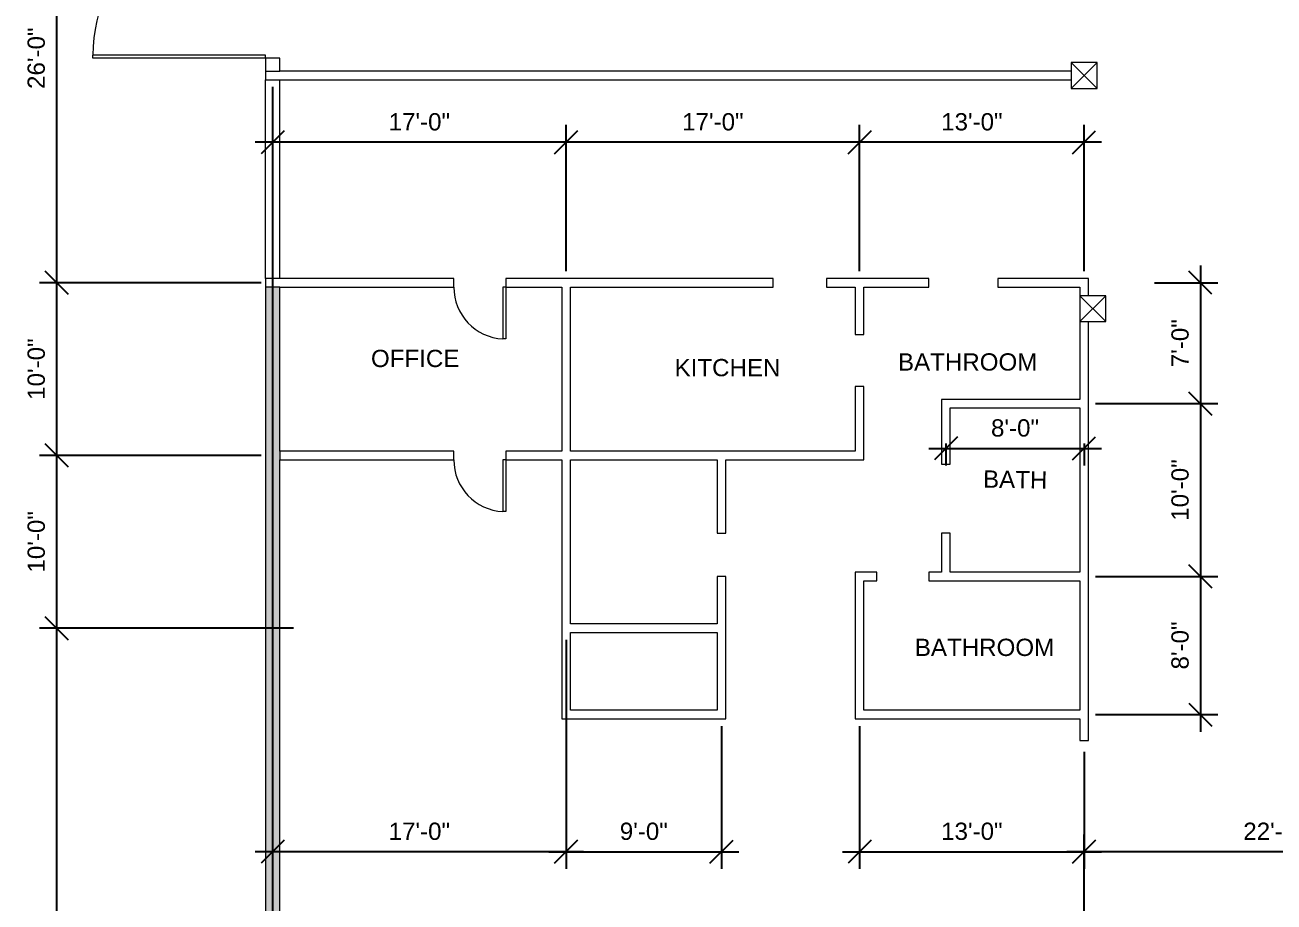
# Model space of a CAD drawing. Header units: inches. Extents: x 1913 to 24953, y -2945 to 1064.
# Drawn here: x 2578 to 3446, y -1092 to -483 of the extents above; entities that cross this region are included whole.
import ezdxf

# ---------------------------------------------------------------- set-up
doc = ezdxf.new("R2010")
doc.units = ezdxf.units.IN
doc.header["$MEASUREMENT"] = 0
for name, color, linetype, lineweight in [('A-ANNO-DIMS', 211, 'Continuous', 9), ('A-COLS', 52, 'Continuous', 9), ('A-DOOR', 31, 'Continuous', 13), ('A-WALL', 113, 'Continuous', 13), ('A-WALL-PATT', 111, 'Continuous', 50), ('G-ANNO-TEXT', 231, 'Continuous', 9)]:
    doc.layers.add(name, color=color, linetype=linetype, lineweight=lineweight)
doc.styles.add('Arial', font='arial.ttf', dxfattribs={"height": 12})
doc.dimstyles.new('Linear_-_3_32__Arial', dxfattribs={"dimscale": 12, "dimtxt": 12.243113, "dimasz": 1.333333, "dimexe": 1, "dimexo": 0.666667, "dimgap": 0.666667, "dimtad": 1, "dimdec": 5, "dimrnd": 0.03125, "dimzin": 1, "dimdsep": 46, "dimlunit": 4, "dimtxsty": 'Arial', "dimblk1": 'OBLIQUE', "dimblk2": 'OBLIQUE', "dimsah": 1, "dimcen": 0.09, "dimdle": 1, "dimazin": 0, "dimtfac": 1, "dimtdec": 4, "dimtix": 1, "dimtmove": 0, "dimatfit": 3, "dimfxl": 1, "dimtvp": 1, "dimtfill": 1, "dimfrac": 2, "dimtolj": 1, "dimtzin": 0, "dimarcsym": 2})
pattern_1 = [(140, (3124.017, -677.577), (3.213, 36.7233), [3.84, -42.24]), (85, (3124.017, -677.577), (-38.5127, -7.1044), [3.072, -33.792]), (190.451, (3124.285, -674.517), (-35.2996, 29.6202), [3.263, -35.898]), (136.184, (3113.777, -677.577), (8.4752, 54.6425), [5.76, -63.36]), (186.636, (3114.483, -673.023), (-49.8752, 47.854), [4.895, -53.848]), (81.184, (3113.777, -677.577), (-49.875, 47.8553), [4.608, -50.688]), (111, (3116.337, -672.457), (20.614, 30.5613), [3.84, -42.24]), (56, (3116.337, -672.457), (-37.1283, 12.4577), [3.072, -33.792]), (161.451, (3118.055, -669.91), (-16.5135, 43.02), [3.263, -35.898]), (127.5, (3124.017, -677.577), (-17.04428, 0.6228), [1.69, -31.693, 1.69, -32.614, -33.92]), (127.5, (3124.017, -677.577), (-17.04428, 0.6228), [-67.686, 1.69, -32.23]), (97.5, (3124.017, -677.577), (-20.19387, 13.4694), [1.69, -17.869, 1.69, -30.925, -12.928]), (97.5, (3124.017, -677.577), (-20.19387, 13.4694), [-52.173, 1.69, -11.238]), (57.5, (3124.017, -688.995), (1.15522, 27.33168), [1.69, -11.11, 1.69, -38.246, -52.992]), (57.5, (3124.017, -688.995), (1.15522, 27.33168), [-52.736, 1.69, -51.302]), (47.5, (3124.017, -694.115), (-5.125, 29.85903), [1.69, -14.95, 1.69, -24.832, -37.632]), (47.5, (3124.017, -694.115), (-5.125, 29.85903), [-43.162, 1.69, -35.942])]

# ---------------------------------------------------------------- blocks, each defined once
blk = doc.blocks.new('Single-Flush - 36_ x 80_-407263-FloorPlan')
at = {"layer": 'A-DOOR', "lineweight": 20}
for p, q in [((16, -3), (16, -39.01)), ((18, -3), (16, -3)), ((18, -3), (18, -39.01)), ((18, -39.01), (16, -39.01))]:
    blk.add_line(p, q, dxfattribs=at)
at = {"layer": 'A-DOOR', "lineweight": 9}
blk.add_arc((18, -3), 36.07, 180, 266.82115, dxfattribs=at)
blk = doc.blocks.new('Single-Flush - 10__ x10_-414406-FloorPlan')
at = {"layer": 'A-DOOR', "lineweight": 20}
for p, q in [((58, -5), (58, -125.05)), ((60, -5), (58, -5)), ((60, -5), (60, -125.05)), ((60, -125.05), (58, -125.05))]:
    blk.add_line(p, q, dxfattribs=at)
at = {"layer": 'A-DOOR', "lineweight": 9}
blk.add_arc((60, -5), 120.07, 180, 269.04556, dxfattribs=at)
blk = doc.blocks.new('_Oblique')
at = {"color": 0, "linetype": 'ByBlock', "lineweight": -2}
blk.add_line((-0.5, -0.5), (0.5, 0.5), dxfattribs=at)
blk = doc.blocks.new('*D101')
at = {"layer": 'A-ANNO-DIMS', "color": 0, "lineweight": -2, "transparency": 16777216}
for p, q in [((2599.57, -889.98), (2599.57, -1393.98)), ((2764.21, -901.98), (2587.57, -901.98)), ((2741.66, -1381.98), (2587.57, -1381.98))]:
    blk.add_line(p, q, dxfattribs=at)
at = {"layer": 'Defpoints', "color": 0, "transparency": 16777216}
for p in [(2772.21, -901.98), (2599.57, -1381.98), (2749.66, -1381.98)]:
    blk.add_point(p, dxfattribs=at)
at = {"layer": 'A-ANNO-DIMS', "color": 0, "lineweight": -2, "transparency": 16777216, "xscale": 16, "yscale": 16, "zscale": 16}
for p, rotation in [((2599.57, -901.98), 90), ((2599.57, -1381.98), 270)]:
    blk.add_blockref('_Oblique', p, dxfattribs=dict(at, rotation=rotation))
at = {"layer": 'A-ANNO-DIMS', "color": 3, "lineweight": 0, "transparency": 16777216, "insert": (2585.44, -1141.98), "char_height": 12, "width": 62.3834, "attachment_point": 5, "rotation": 90, "style": 'Arial'}
blk.add_mtext('\\A1;40\'-0"', dxfattribs=at)
blk = doc.blocks.new('*D103')
at = {"layer": 'A-ANNO-DIMS', "color": 0, "lineweight": -2, "transparency": 16777216}
for p, q in [((3394.53, -649.98), (3394.53, -757.98)), ((3362.69, -661.98), (3406.53, -661.98)), ((3321.66, -745.98), (3406.53, -745.98))]:
    blk.add_line(p, q, dxfattribs=at)
at = {"layer": 'Defpoints', "color": 0, "transparency": 16777216}
for p in [(3354.69, -661.98), (3313.66, -745.98), (3394.53, -745.98)]:
    blk.add_point(p, dxfattribs=at)
at = {"layer": 'A-ANNO-DIMS', "color": 0, "lineweight": -2, "transparency": 16777216, "xscale": 16, "yscale": 16, "zscale": 16}
for p, rotation in [((3394.53, -661.98), 90), ((3394.53, -745.98), 270)]:
    blk.add_blockref('_Oblique', p, dxfattribs=dict(at, rotation=rotation))
at = {"layer": 'A-ANNO-DIMS', "color": 3, "lineweight": 0, "transparency": 16777216, "insert": (3380.41, -703.98), "char_height": 12, "width": 51.3081, "attachment_point": 5, "rotation": 90, "style": 'Arial'}
blk.add_mtext('\\A1;7\'-0"', dxfattribs=at)
blk = doc.blocks.new('*D104')
at = {"layer": 'A-ANNO-DIMS', "color": 0, "lineweight": -2, "transparency": 16777216}
for p, q in [((3394.53, -733.98), (3394.53, -877.98)), ((3321.66, -745.98), (3406.53, -745.98)), ((3321.66, -865.98), (3406.53, -865.98))]:
    blk.add_line(p, q, dxfattribs=at)
at = {"layer": 'Defpoints', "color": 0, "transparency": 16777216}
for p in [(3313.66, -745.98), (3313.66, -865.98), (3394.53, -865.98)]:
    blk.add_point(p, dxfattribs=at)
at = {"layer": 'A-ANNO-DIMS', "color": 0, "lineweight": -2, "transparency": 16777216, "xscale": 16, "yscale": 16, "zscale": 16}
for p, rotation in [((3394.53, -745.98), 90), ((3394.53, -865.98), 270)]:
    blk.add_blockref('_Oblique', p, dxfattribs=dict(at, rotation=rotation))
at = {"layer": 'A-ANNO-DIMS', "color": 3, "lineweight": 0, "transparency": 16777216, "insert": (3380.41, -805.98), "char_height": 12, "width": 62.3834, "attachment_point": 5, "rotation": 90, "style": 'Arial'}
blk.add_mtext('\\A1;10\'-0"', dxfattribs=at)
blk = doc.blocks.new('*D105')
at = {"layer": 'A-ANNO-DIMS', "color": 0, "lineweight": -2, "transparency": 16777216}
for p, q in [((3394.53, -853.98), (3394.53, -973.98)), ((3321.66, -865.98), (3406.53, -865.98)), ((3321.66, -961.98), (3406.53, -961.98))]:
    blk.add_line(p, q, dxfattribs=at)
at = {"layer": 'Defpoints', "color": 0, "transparency": 16777216}
for p in [(3313.66, -865.98), (3313.66, -961.98), (3394.53, -961.98)]:
    blk.add_point(p, dxfattribs=at)
at = {"layer": 'A-ANNO-DIMS', "color": 0, "lineweight": -2, "transparency": 16777216, "xscale": 16, "yscale": 16, "zscale": 16}
for p, rotation in [((3394.53, -865.98), 90), ((3394.53, -961.98), 270)]:
    blk.add_blockref('_Oblique', p, dxfattribs=dict(at, rotation=rotation))
at = {"layer": 'A-ANNO-DIMS', "color": 3, "lineweight": 0, "transparency": 16777216, "insert": (3380.41, -913.98), "char_height": 12, "width": 51.3081, "attachment_point": 5, "rotation": 90, "style": 'Arial'}
blk.add_mtext('\\A1;8\'-0"', dxfattribs=at)
blk = doc.blocks.new('*D106')
at = {"layer": 'A-ANNO-DIMS', "color": 0, "lineweight": -2, "transparency": 16777216}
for p, q in [((3205.66, -777.04), (3325.66, -777.04)), ((3217.66, -773.73), (3217.66, -789.04)), ((3313.66, -773.73), (3313.66, -789.04))]:
    blk.add_line(p, q, dxfattribs=at)
at = {"layer": 'Defpoints', "color": 0, "transparency": 16777216}
for p in [(3217.66, -765.73), (3313.66, -765.73), (3313.66, -777.04)]:
    blk.add_point(p, dxfattribs=at)
at = {"layer": 'A-ANNO-DIMS', "color": 0, "lineweight": -2, "transparency": 16777216, "xscale": 16, "yscale": 16, "zscale": 16, "rotation": 180}
blk.add_blockref('_Oblique', (3217.66, -777.04), dxfattribs=at)
at = {"layer": 'A-ANNO-DIMS', "color": 0, "lineweight": -2, "transparency": 16777216, "xscale": 16, "yscale": 16, "zscale": 16}
blk.add_blockref('_Oblique', (3313.66, -777.04), dxfattribs=at)
at = {"layer": 'A-ANNO-DIMS', "color": 3, "lineweight": 0, "transparency": 16777216, "insert": (3265.66, -762.92), "char_height": 12, "width": 51.3081, "attachment_point": 5, "style": 'Arial'}
blk.add_mtext('\\A1;8\'-0"', dxfattribs=at)
blk = doc.blocks.new('*D107')
at = {"layer": 'A-ANNO-DIMS', "color": 0, "lineweight": -2, "transparency": 16777216}
for p, q in [((2953.66, -653.98), (2953.66, -552.36)), ((3157.66, -653.98), (3157.66, -552.36)), ((3169.66, -564.36), (2941.66, -564.36))]:
    blk.add_line(p, q, dxfattribs=at)
at = {"layer": 'Defpoints', "color": 0, "transparency": 16777216}
for p in [(2953.66, -564.36), (2953.66, -661.98), (3157.66, -661.98)]:
    blk.add_point(p, dxfattribs=at)
at = {"layer": 'A-ANNO-DIMS', "color": 0, "lineweight": -2, "transparency": 16777216, "xscale": 16, "yscale": 16, "zscale": 16, "rotation": 180}
blk.add_blockref('_Oblique', (2953.66, -564.36), dxfattribs=at)
at = {"layer": 'A-ANNO-DIMS', "color": 0, "lineweight": -2, "transparency": 16777216, "xscale": 16, "yscale": 16, "zscale": 16}
blk.add_blockref('_Oblique', (3157.66, -564.36), dxfattribs=at)
at = {"layer": 'A-ANNO-DIMS', "color": 3, "lineweight": 0, "transparency": 16777216, "insert": (3055.66, -550.24), "char_height": 12, "width": 62.3834, "attachment_point": 5, "style": 'Arial'}
blk.add_mtext('\\A1;17\'-0"', dxfattribs=at)
blk = doc.blocks.new('*D108')
at = {"layer": 'A-ANNO-DIMS', "color": 0, "lineweight": -2, "transparency": 16777216}
for p, q in [((2953.66, -909.98), (2953.66, -1069.26)), ((3061.66, -969.98), (3061.66, -1069.26)), ((2941.66, -1057.26), (3073.66, -1057.26))]:
    blk.add_line(p, q, dxfattribs=at)
at = {"layer": 'Defpoints', "color": 0, "transparency": 16777216}
for p in [(2953.66, -901.98), (3061.66, -961.98), (3061.66, -1057.26)]:
    blk.add_point(p, dxfattribs=at)
at = {"layer": 'A-ANNO-DIMS', "color": 0, "lineweight": -2, "transparency": 16777216, "xscale": 16, "yscale": 16, "zscale": 16, "rotation": 180}
blk.add_blockref('_Oblique', (2953.66, -1057.26), dxfattribs=at)
at = {"layer": 'A-ANNO-DIMS', "color": 0, "lineweight": -2, "transparency": 16777216, "xscale": 16, "yscale": 16, "zscale": 16}
blk.add_blockref('_Oblique', (3061.66, -1057.26), dxfattribs=at)
at = {"layer": 'A-ANNO-DIMS', "color": 3, "lineweight": 0, "transparency": 16777216, "insert": (3007.66, -1043.14), "char_height": 12, "width": 51.3081, "attachment_point": 5, "style": 'Arial'}
blk.add_mtext('\\A1;9\'-0"', dxfattribs=at)
blk = doc.blocks.new('*D109')
at = {"layer": 'A-ANNO-DIMS', "color": 0, "lineweight": -2, "transparency": 16777216}
for p, q in [((2749.66, -525.98), (2749.66, -1069.26)), ((2953.66, -909.98), (2953.66, -1069.26)), ((2965.66, -1057.26), (2737.66, -1057.26))]:
    blk.add_line(p, q, dxfattribs=at)
at = {"layer": 'Defpoints', "color": 0, "transparency": 16777216}
for p in [(2749.66, -517.98), (2953.66, -901.98), (2749.66, -1057.26)]:
    blk.add_point(p, dxfattribs=at)
at = {"layer": 'A-ANNO-DIMS', "color": 0, "lineweight": -2, "transparency": 16777216, "xscale": 16, "yscale": 16, "zscale": 16, "rotation": 180}
blk.add_blockref('_Oblique', (2749.66, -1057.26), dxfattribs=at)
at = {"layer": 'A-ANNO-DIMS', "color": 0, "lineweight": -2, "transparency": 16777216, "xscale": 16, "yscale": 16, "zscale": 16}
blk.add_blockref('_Oblique', (2953.66, -1057.26), dxfattribs=at)
at = {"layer": 'A-ANNO-DIMS', "color": 3, "lineweight": 0, "transparency": 16777216, "insert": (2851.66, -1043.14), "char_height": 12, "width": 62.3834, "attachment_point": 5, "style": 'Arial'}
blk.add_mtext('\\A1;17\'-0"', dxfattribs=at)
blk = doc.blocks.new('*D110')
at = {"layer": 'A-ANNO-DIMS', "color": 0, "lineweight": -2, "transparency": 16777216}
for p, q in [((2599.57, -769.98), (2599.57, -913.98)), ((2741.66, -781.98), (2587.57, -781.98)), ((2764.21, -901.98), (2587.57, -901.98))]:
    blk.add_line(p, q, dxfattribs=at)
at = {"layer": 'Defpoints', "color": 0, "transparency": 16777216}
for p in [(2749.66, -781.98), (2599.57, -901.98), (2772.21, -901.98)]:
    blk.add_point(p, dxfattribs=at)
at = {"layer": 'A-ANNO-DIMS', "color": 0, "lineweight": -2, "transparency": 16777216, "xscale": 16, "yscale": 16, "zscale": 16}
for p, rotation in [((2599.57, -781.98), 90), ((2599.57, -901.98), 270)]:
    blk.add_blockref('_Oblique', p, dxfattribs=dict(at, rotation=rotation))
at = {"layer": 'A-ANNO-DIMS', "color": 3, "lineweight": 0, "transparency": 16777216, "insert": (2585.44, -841.98), "char_height": 12, "width": 62.3834, "attachment_point": 5, "rotation": 90, "style": 'Arial'}
blk.add_mtext('\\A1;10\'-0"', dxfattribs=at)
blk = doc.blocks.new('*D111')
at = {"layer": 'A-ANNO-DIMS', "color": 0, "lineweight": -2, "transparency": 16777216}
for p, q in [((2599.57, -649.98), (2599.57, -793.98)), ((2741.66, -661.98), (2587.57, -661.98)), ((2741.66, -781.98), (2587.57, -781.98))]:
    blk.add_line(p, q, dxfattribs=at)
at = {"layer": 'Defpoints', "color": 0, "transparency": 16777216}
for p in [(2749.66, -661.98), (2599.57, -781.98), (2749.66, -781.98)]:
    blk.add_point(p, dxfattribs=at)
at = {"layer": 'A-ANNO-DIMS', "color": 0, "lineweight": -2, "transparency": 16777216, "xscale": 16, "yscale": 16, "zscale": 16}
for p, rotation in [((2599.57, -661.98), 90), ((2599.57, -781.98), 270)]:
    blk.add_blockref('_Oblique', p, dxfattribs=dict(at, rotation=rotation))
at = {"layer": 'A-ANNO-DIMS', "color": 3, "lineweight": 0, "transparency": 16777216, "insert": (2585.44, -721.98), "char_height": 12, "width": 62.3834, "attachment_point": 5, "rotation": 90, "style": 'Arial'}
blk.add_mtext('\\A1;10\'-0"', dxfattribs=at)
blk = doc.blocks.new('*D112')
at = {"layer": 'A-ANNO-DIMS', "color": 0, "lineweight": -2, "transparency": 16777216}
for p, q in [((3157.66, -969.98), (3157.66, -1069.26)), ((3313.66, -987.98), (3313.66, -1069.26)), ((3145.66, -1057.26), (3325.66, -1057.26))]:
    blk.add_line(p, q, dxfattribs=at)
at = {"layer": 'Defpoints', "color": 0, "transparency": 16777216}
for p in [(3157.66, -961.98), (3313.66, -979.98), (3313.66, -1057.26)]:
    blk.add_point(p, dxfattribs=at)
at = {"layer": 'A-ANNO-DIMS', "color": 0, "lineweight": -2, "transparency": 16777216, "xscale": 16, "yscale": 16, "zscale": 16, "rotation": 180}
blk.add_blockref('_Oblique', (3157.66, -1057.26), dxfattribs=at)
at = {"layer": 'A-ANNO-DIMS', "color": 0, "lineweight": -2, "transparency": 16777216, "xscale": 16, "yscale": 16, "zscale": 16}
blk.add_blockref('_Oblique', (3313.66, -1057.26), dxfattribs=at)
at = {"layer": 'A-ANNO-DIMS', "color": 3, "lineweight": 0, "transparency": 16777216, "insert": (3235.66, -1043.13), "char_height": 12, "width": 62.3834, "attachment_point": 5, "style": 'Arial'}
blk.add_mtext('\\A1;13\'-0"', dxfattribs=at)
blk = doc.blocks.new('*D113')
at = {"layer": 'A-ANNO-DIMS', "color": 0, "lineweight": -2, "transparency": 16777216}
for p, q in [((2749.66, -525.98), (2749.66, -576.36)), ((2953.66, -653.98), (2953.66, -552.36)), ((2965.66, -564.36), (2737.66, -564.36))]:
    blk.add_line(p, q, dxfattribs=at)
at = {"layer": 'Defpoints', "color": 0, "transparency": 16777216}
for p in [(2749.66, -517.98), (2749.66, -564.36), (2953.66, -661.98)]:
    blk.add_point(p, dxfattribs=at)
at = {"layer": 'A-ANNO-DIMS', "color": 0, "lineweight": -2, "transparency": 16777216, "xscale": 16, "yscale": 16, "zscale": 16, "rotation": 180}
blk.add_blockref('_Oblique', (2749.66, -564.36), dxfattribs=at)
at = {"layer": 'A-ANNO-DIMS', "color": 0, "lineweight": -2, "transparency": 16777216, "xscale": 16, "yscale": 16, "zscale": 16}
blk.add_blockref('_Oblique', (2953.66, -564.36), dxfattribs=at)
at = {"layer": 'A-ANNO-DIMS', "color": 3, "lineweight": 0, "transparency": 16777216, "insert": (2851.66, -550.24), "char_height": 12, "width": 62.3834, "attachment_point": 5, "style": 'Arial'}
blk.add_mtext('\\A1;17\'-0"', dxfattribs=at)
blk = doc.blocks.new('*D114')
at = {"layer": 'A-ANNO-DIMS', "color": 0, "lineweight": -2, "transparency": 16777216}
for p, q in [((3157.66, -653.98), (3157.66, -552.36)), ((3313.66, -653.98), (3313.66, -552.36)), ((3325.66, -564.36), (3145.66, -564.36))]:
    blk.add_line(p, q, dxfattribs=at)
at = {"layer": 'Defpoints', "color": 0, "transparency": 16777216}
for p in [(3157.66, -564.36), (3157.66, -661.98), (3313.66, -661.98)]:
    blk.add_point(p, dxfattribs=at)
at = {"layer": 'A-ANNO-DIMS', "color": 0, "lineweight": -2, "transparency": 16777216, "xscale": 16, "yscale": 16, "zscale": 16, "rotation": 180}
blk.add_blockref('_Oblique', (3157.66, -564.36), dxfattribs=at)
at = {"layer": 'A-ANNO-DIMS', "color": 0, "lineweight": -2, "transparency": 16777216, "xscale": 16, "yscale": 16, "zscale": 16}
blk.add_blockref('_Oblique', (3313.66, -564.36), dxfattribs=at)
at = {"layer": 'A-ANNO-DIMS', "color": 3, "lineweight": 0, "transparency": 16777216, "insert": (3235.66, -550.23), "char_height": 12, "width": 62.3834, "attachment_point": 5, "style": 'Arial'}
blk.add_mtext('\\A1;13\'-0"', dxfattribs=at)
blk = doc.blocks.new('*D125')
at = {"layer": 'A-ANNO-DIMS', "color": 0, "lineweight": -2, "transparency": 16777216}
for p, q in [((3313.66, -1109.98), (3313.66, -1045.26)), ((3577.66, -1109.98), (3577.66, -1045.26)), ((3589.66, -1057.26), (3301.66, -1057.26))]:
    blk.add_line(p, q, dxfattribs=at)
at = {"layer": 'Defpoints', "color": 0, "transparency": 16777216}
for p in [(3313.66, -1057.26), (3313.66, -1117.98), (3577.66, -1117.98)]:
    blk.add_point(p, dxfattribs=at)
at = {"layer": 'A-ANNO-DIMS', "color": 0, "lineweight": -2, "transparency": 16777216, "xscale": 16, "yscale": 16, "zscale": 16, "rotation": 180}
blk.add_blockref('_Oblique', (3313.66, -1057.26), dxfattribs=at)
at = {"layer": 'A-ANNO-DIMS', "color": 0, "lineweight": -2, "transparency": 16777216, "xscale": 16, "yscale": 16, "zscale": 16}
blk.add_blockref('_Oblique', (3577.66, -1057.26), dxfattribs=at)
at = {"layer": 'A-ANNO-DIMS', "color": 3, "lineweight": 0, "transparency": 16777216, "insert": (3445.66, -1043.14), "char_height": 12, "width": 62.3834, "attachment_point": 5, "style": 'Arial'}
blk.add_mtext('\\A1;22\'-0"', dxfattribs=at)
blk = doc.blocks.new('*D126')
at = {"layer": 'A-ANNO-DIMS', "color": 0, "lineweight": -2, "transparency": 16777216}
for p, q in [((2749.66, -525.98), (2749.66, -1629.83)), ((2881.66, -1545.98), (2881.66, -1629.83)), ((2737.66, -1617.83), (2893.66, -1617.83))]:
    blk.add_line(p, q, dxfattribs=at)
at = {"layer": 'Defpoints', "color": 0, "transparency": 16777216}
for p in [(2749.66, -517.98), (2881.66, -1537.98), (2881.66, -1617.83)]:
    blk.add_point(p, dxfattribs=at)
at = {"layer": 'A-ANNO-DIMS', "color": 0, "lineweight": -2, "transparency": 16777216, "xscale": 16, "yscale": 16, "zscale": 16, "rotation": 180}
blk.add_blockref('_Oblique', (2749.66, -1617.83), dxfattribs=at)
at = {"layer": 'A-ANNO-DIMS', "color": 0, "lineweight": -2, "transparency": 16777216, "xscale": 16, "yscale": 16, "zscale": 16}
blk.add_blockref('_Oblique', (2881.66, -1617.83), dxfattribs=at)
at = {"layer": 'A-ANNO-DIMS', "color": 3, "lineweight": 0, "transparency": 16777216, "insert": (2815.66, -1603.7), "char_height": 12, "width": 62.3834, "attachment_point": 5, "style": 'Arial'}
blk.add_mtext('\\A1;11\'-0"', dxfattribs=at)
blk = doc.blocks.new('*D137')
at = {"layer": 'A-ANNO-DIMS', "color": 0, "lineweight": -2, "transparency": 16777216}
for p, q in [((2599.57, -337.98), (2599.57, -673.98)), ((2709.4, -349.98), (2587.57, -349.98)), ((2741.66, -661.98), (2587.57, -661.98))]:
    blk.add_line(p, q, dxfattribs=at)
at = {"layer": 'Defpoints', "color": 0, "transparency": 16777216}
for p in [(2717.4, -349.98), (2599.57, -661.98), (2749.66, -661.98)]:
    blk.add_point(p, dxfattribs=at)
at = {"layer": 'A-ANNO-DIMS', "color": 0, "lineweight": -2, "transparency": 16777216, "xscale": 16, "yscale": 16, "zscale": 16}
for p, rotation in [((2599.57, -349.98), 90), ((2599.57, -661.98), 270)]:
    blk.add_blockref('_Oblique', p, dxfattribs=dict(at, rotation=rotation))
at = {"layer": 'A-ANNO-DIMS', "color": 3, "lineweight": 0, "transparency": 16777216, "insert": (2585.44, -505.98), "char_height": 12, "width": 62.3834, "attachment_point": 5, "rotation": 90, "style": 'Arial'}
blk.add_mtext('\\A1;26\'-0"', dxfattribs=at)

msp = doc.modelspace()

# ---------------------------------------------------------------- hatches: boundary and pattern name
at = {"layer": 'A-WALL-PATT', "lineweight": 0}
h = msp.add_hatch(dxfattribs=at)
h.set_pattern_fill('FP_1', color=256, angle=90, style=0, pattern_type=2)
h.set_pattern_definition(pattern_1)
h.paths.add_polyline_path([(2754.664949, 154.024501), (2744.664949, 154.024501), (2744.664949, 195.024501), (2754.664949, 195.024501), (2754.664949, 185.024501), (2754.664949, 177.024501)], flags=0)
h.paths.add_polyline_path([(2754.664949, -133.975499), (2744.664949, -133.975499), (2744.664949, -61.975499), (2754.664949, -61.975499)], flags=0)
h.paths.add_polyline_path([(2754.664949, -385.975499), (2744.664949, -385.975499), (2744.664949, -349.975499), (2754.664949, -349.975499)], flags=0)
h.paths.add_polyline_path([(2754.664949, -514.975499), (2744.664949, -514.975499), (2744.664949, -505.975499), (2754.664949, -505.975499)], flags=0)
h = msp.add_hatch(dxfattribs=at)
h.set_pattern_fill('FP_1', color=256, angle=90, style=0, pattern_type=2)
h.set_pattern_definition(pattern_1)
h.paths.add_polyline_path([(2754.664949, -1532.975499), (2744.664949, -1532.975499), (2744.664949, -664.975499), (2754.664949, -664.975499), (2754.664949, -778.975499), (2754.664949, -784.975499), (2754.664949, -1378.975499), (2754.664949, -1384.975499), (2754.664949, -1524.975499)], flags=0)

# ---------------------------------------------------------------- linework, layer by layer
at = {"layer": 'A-COLS', "lineweight": 0}
for p, q in [((3322.664949, -508.975499), (3304.664949, -508.975499)), ((3304.664949, -508.975499), (3304.664949, -526.975499)), ((3304.664949, -508.975499), (3322.664949, -526.975499)), ((3304.664949, -526.975499), (3322.664949, -508.975499)), ((3322.664949, -526.975499), (3322.664949, -508.975499)), ((3304.664949, -526.975499), (3322.664949, -526.975499)), ((3328.664949, -670.975499), (3310.664949, -670.975499)), ((3310.664949, -670.975499), (3310.664949, -688.975499)), ((3310.664949, -670.975499), (3328.664949, -688.975499)), ((3310.664949, -688.975499), (3328.664949, -670.975499)), ((3328.664949, -688.975499), (3328.664949, -670.975499)), ((3310.664949, -688.975499), (3328.664949, -688.975499))]:
    msp.add_line(p, q, dxfattribs=at)
at = {"layer": 'A-WALL', "lineweight": 0}
for p, q in [((2754.664949, -505.975499), (2744.664949, -505.975499)), ((2744.664949, -505.975499), (2744.664949, -520.975499)), ((2754.664949, -514.975499), (2754.664949, -505.975499)), ((3304.664949, -508.975499), (3304.664949, -514.975499)), ((3322.664949, -508.975499), (3304.664949, -508.975499)), ((3322.664949, -526.975499), (3322.664949, -508.975499)), ((2744.664949, -514.975499), (2754.664949, -514.975499)), ((3304.664949, -514.975499), (2754.664949, -514.975499)), ((2744.664949, -520.975499), (3304.664949, -520.975499)), ((2744.664949, -658.975499), (2744.664949, -520.975499)), ((2754.664949, -658.975499), (2754.664949, -520.975499)), ((3304.664949, -520.975499), (3304.664949, -526.975499)), ((3304.664949, -526.975499), (3322.664949, -526.975499)), ((2875.664949, -658.975499), (2744.664949, -658.975499)), ((2744.664949, -658.975499), (2744.664949, -1542.975499)), ((2875.664949, -664.975499), (2875.664949, -658.975499)), ((3097.664949, -658.975499), (2911.664949, -658.975499)), ((2911.664949, -658.975499), (2911.664949, -664.975499)), ((3097.664949, -664.975499), (3097.664949, -658.975499)), ((3205.664949, -658.975499), (3134.664949, -658.975499)), ((3134.664949, -658.975499), (3134.664949, -664.975499)), ((3205.664949, -664.975499), (3205.664949, -658.975499)), ((3316.664949, -658.975499), (3253.664949, -658.975499)), ((3253.664949, -658.975499), (3253.664949, -664.975499)), ((3316.664949, -670.975499), (3316.664949, -658.975499)), ((2754.664949, -664.975499), (2744.664949, -664.975499)), ((2754.664949, -664.975499), (2875.664949, -664.975499)), ((2754.664949, -778.975499), (2754.664949, -664.975499)), ((2911.664949, -664.975499), (2950.664949, -664.975499)), ((2950.664949, -664.975499), (2950.664949, -778.975499)), ((2956.664949, -664.975499), (3097.664949, -664.975499)), ((2956.664949, -778.975499), (2956.664949, -664.975499)), ((3134.664949, -664.975499), (3154.664949, -664.975499)), ((3154.664949, -664.975499), (3154.664949, -697.975499)), ((3160.664949, -697.975499), (3160.664949, -664.975499)), ((3160.664949, -664.975499), (3205.664949, -664.975499)), ((3253.664949, -664.975499), (3310.664949, -664.975499)), ((3310.664949, -664.975499), (3310.664949, -742.975499)), ((3328.664949, -670.975499), (3316.664949, -670.975499)), ((3328.664949, -688.975499), (3328.664949, -670.975499)), ((3316.664949, -979.975499), (3316.664949, -688.975499)), ((3316.664949, -688.975499), (3328.664949, -688.975499)), ((3154.664949, -697.975499), (3160.664949, -697.975499)), ((3160.664949, -733.975499), (3154.664949, -733.975499)), ((3154.664949, -733.975499), (3154.664949, -778.975499)), ((3160.664949, -784.975499), (3160.664949, -733.975499)), ((3214.664949, -742.975499), (3214.664949, -787.975499)), ((3310.664949, -742.975499), (3214.664949, -742.975499)), ((3220.664949, -787.975499), (3220.664949, -748.975499)), ((3220.664949, -748.975499), (3310.664949, -748.975499)), ((3310.664949, -748.975499), (3310.664949, -862.975499)), ((2875.664949, -778.975499), (2754.664949, -778.975499)), ((2754.664949, -778.975499), (2754.664949, -784.975499)), ((2875.664949, -784.975499), (2875.664949, -778.975499)), ((2950.664949, -778.975499), (2911.664949, -778.975499)), ((2911.664949, -778.975499), (2911.664949, -784.975499)), ((3154.664949, -778.975499), (2956.664949, -778.975499)), ((2754.664949, -784.975499), (2875.664949, -784.975499)), ((2754.664949, -1378.975499), (2754.664949, -784.975499)), ((2911.664949, -784.975499), (2950.664949, -784.975499)), ((2950.664949, -784.975499), (2950.664949, -964.975499)), ((2956.664949, -784.975499), (3058.664949, -784.975499)), ((2956.664949, -898.975499), (2956.664949, -784.975499)), ((3058.664949, -784.975499), (3058.664949, -835.975499)), ((3064.664949, -784.975499), (3160.664949, -784.975499)), ((3064.664949, -835.975499), (3064.664949, -784.975499)), ((3214.664949, -787.975499), (3220.664949, -787.975499)), ((3058.664949, -835.975499), (3064.664949, -835.975499)), ((3220.664949, -835.975499), (3214.664949, -835.975499)), ((3214.664949, -835.975499), (3214.664949, -862.975499)), ((3220.664949, -862.975499), (3220.664949, -835.975499)), ((3058.664949, -865.975499), (3058.664949, -898.975499)), ((3064.664949, -865.975499), (3058.664949, -865.975499)), ((3064.664949, -964.975499), (3064.664949, -865.975499)), ((3154.664949, -862.975499), (3154.664949, -964.975499)), ((3169.664949, -862.975499), (3154.664949, -862.975499)), ((3169.664949, -868.975499), (3169.664949, -862.975499)), ((3214.664949, -862.975499), (3205.664949, -862.975499)), ((3205.664949, -862.975499), (3205.664949, -868.975499)), ((3310.664949, -862.975499), (3220.664949, -862.975499)), ((3160.664949, -958.975499), (3160.664949, -868.975499)), ((3160.664949, -868.975499), (3169.664949, -868.975499)), ((3205.664949, -868.975499), (3310.664949, -868.975499)), ((3310.664949, -868.975499), (3310.664949, -958.975499)), ((3058.664949, -898.975499), (2956.664949, -898.975499)), ((2956.664949, -904.975499), (3058.664949, -904.975499)), ((2956.664949, -958.975499), (2956.664949, -904.975499)), ((3058.664949, -904.975499), (3058.664949, -958.975499)), ((3058.664949, -958.975499), (2956.664949, -958.975499)), ((3310.664949, -958.975499), (3160.664949, -958.975499)), ((2950.664949, -964.975499), (3064.664949, -964.975499)), ((3154.664949, -964.975499), (3310.664949, -964.975499)), ((3310.664949, -964.975499), (3310.664949, -979.975499)), ((3310.664949, -979.975499), (3316.664949, -979.975499))]:
    msp.add_line(p, q, dxfattribs=at)

# ---------------------------------------------------------------- block references
at = {"layer": 'A-ANNO-DIMS', "color": 1, "lineweight": 0, "rotation": 270}
msp.add_blockref('Single-Flush - 10__ x10_-414406-FloorPlan', (2749.664949, -445.975499), dxfattribs=at)
at = {"layer": 'A-DOOR', "lineweight": 0}
for p in [(2893.664949, -661.975499), (2893.664949, -781.975499)]:
    msp.add_blockref('Single-Flush - 36_ x 80_-407263-FloorPlan', p, dxfattribs=at)

# ---------------------------------------------------------------- texts
at = {"layer": 'G-ANNO-TEXT', "color": 7, "lineweight": 0, "char_height": 12, "attachment_point": 1, "style": 'Arial'}
for s, insert, width in [('OFFICE ', (2818.03125, -708.5625), 80.8), ('BATHROOM', (3184.3125, -711), 54.944), ('KITCHEN ', (3029.0625, -714.9375), 92.92), ('BATHROOM', (3196.03125, -909.28125), 119.584)]:
    msp.add_mtext(s, dxfattribs=dict(at, insert=insert, width=width))
at = {"layer": 'G-ANNO-TEXT', "color": 7, "lineweight": 0, "insert": (3243.5625, -792.28125), "char_height": 12, "width": 54.944, "attachment_point": 1, "rotation": 358.948425005, "style": 'Arial'}
msp.add_mtext('BATH', dxfattribs=at)

# ---------------------------------------------------------------- dimensions: what is measured, and where the dimension line sits
at = {"layer": 'A-ANNO-DIMS', "color": 1, "lineweight": 0}
for base, p1, p2, angle, picture, middle in [((2599.569174, -661.975499), (2717.400427, -349.975499), (2749.664949, -661.975499), 90, '*D137', (2585.442298, -505.975499)), ((2749.664949, -1057.264564), (2953.664949, -901.975499), (2749.664949, -517.975499), 180, '*D109', (2851.664949, -1043.137688)), ((2749.664949, -564.362323), (2953.664949, -661.975499), (2749.664949, -517.975499), 180, '*D113', (2851.664949, -550.235447)), ((2881.664949, -1617.831057), (2749.664949, -517.975499), (2881.664949, -1537.975499), 180, '*D126', (2815.664949, -1603.704182)), ((2953.664949, -564.362323), (3157.664949, -661.975499), (2953.664949, -661.975499), 180, '*D107', (3055.664949, -550.235447)), ((3157.664949, -564.362323), (3313.664949, -661.975499), (3157.664949, -661.975499), 180, '*D114', (3235.664949, -550.231355)), ((2599.569174, -781.975499), (2749.664949, -661.975499), (2749.664949, -781.975499), 90, '*D111', (2585.442298, -721.975499)), ((3394.532493, -745.975499), (3354.687979, -661.975499), (3313.664949, -745.975499), 90, '*D103', (3380.405617, -703.975499)), ((3394.532493, -865.975499), (3313.664949, -745.975499), (3313.664949, -865.975499), 90, '*D104', (3380.405617, -805.975499)), ((3313.664949, -777.044681), (3217.664949, -765.730973), (3313.664949, -765.730973), 180, '*D106', (3265.664949, -762.917805)), ((2599.569174, -901.975499), (2749.664949, -781.975499), (2772.21249, -901.975499), 90, '*D110', (2585.442298, -841.975499)), ((3394.532493, -961.975499), (3313.664949, -865.975499), (3313.664949, -961.975499), 90, '*D105', (3380.405617, -913.975499)), ((2599.569174, -1381.975499), (2772.21249, -901.975499), (2749.664949, -1381.975499), 90, '*D101', (2585.442298, -1141.975499)), ((3061.664949, -1057.264564), (2953.664949, -901.975499), (3061.664949, -961.975499), 180, '*D108', (3007.664949, -1043.137688)), ((3313.664949, -1057.264564), (3157.664949, -961.975499), (3313.664949, -979.975499), 180, '*D112', (3235.664949, -1043.133595)), ((3313.664949, -1057.264564), (3577.664949, -1117.975499), (3313.664949, -1117.975499), 180, '*D125', (3445.664949, -1043.137688))]:
    dim = msp.add_linear_dim(base=base, p1=p1, p2=p2, angle=angle, dimstyle='Linear_-_3_32__Arial', override={"dimpost": '<>', "dimclrt": 3, "dimfxl": 288.006944, "dimtfill": 0}, dxfattribs=at)
    dim.commit()
    dim.dimension.update_dxf_attribs({"geometry": picture, "text_midpoint": middle})

doc.saveas('drawing.dxf')
